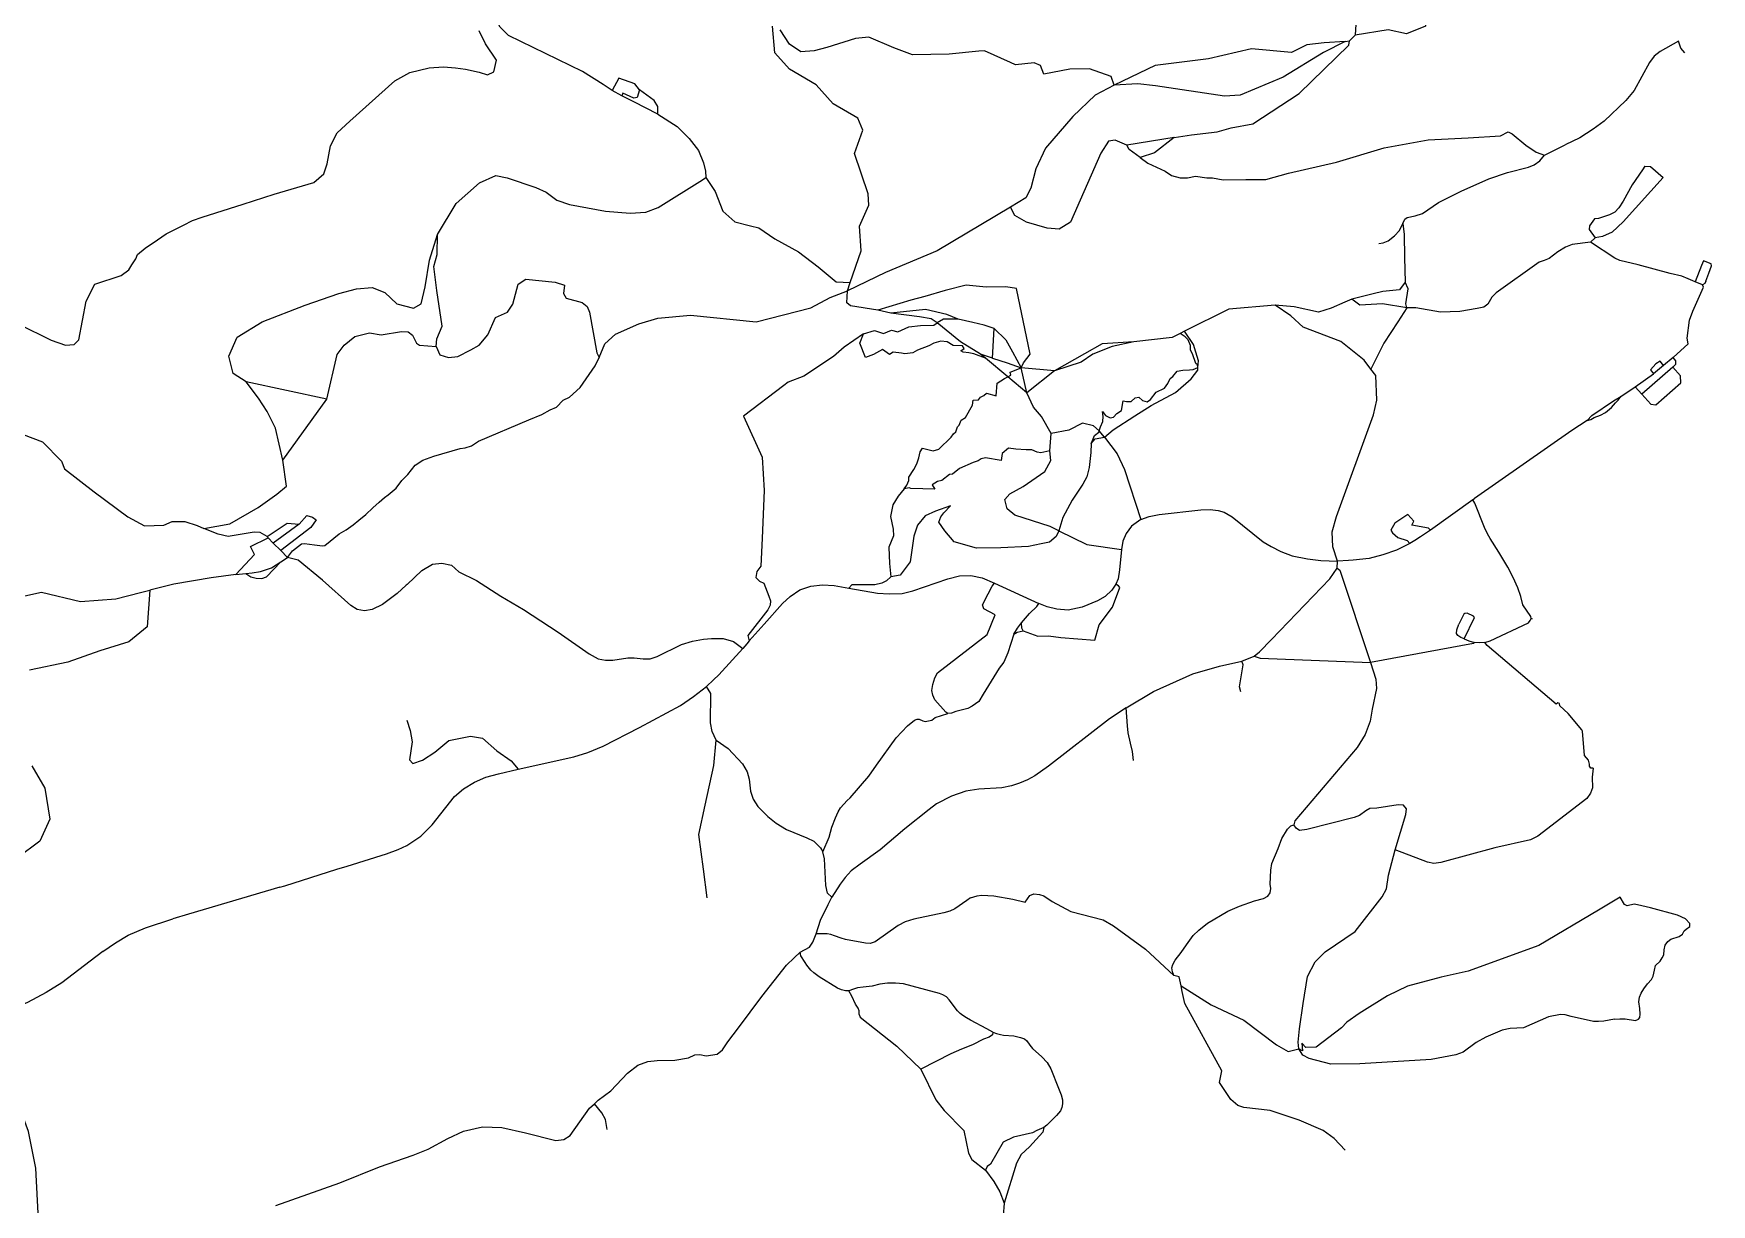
# Model space of a CAD drawing. Header units: inches. Extents: x 2740922 to 2751091, y 1249500 to 1259683.
# Drawn here: x 2748482 to 2751091, y 1251077 to 1252899 of the extents above; entities that cross this region are included whole.
import ezdxf

# ---------------------------------------------------------------- set-up
doc = ezdxf.new("R2010")
doc.units = ezdxf.units.IN
doc.header["$MEASUREMENT"] = 0

msp = doc.modelspace()

# ---------------------------------------------------------------- linework, layer by layer
for points in [[(2749382.1, 1252810.1), (2749367.9, 1252819.2), (2749335.9, 1252839.8), (2749220.9, 1252895.4), (2749207.7, 1252908.3), (2749192.1, 1252939.3), (2749181.9, 1252954), (2749144.3, 1252998.8)], [(2750492, 1253020.9), (2750504.7, 1252997.7), (2750517.6, 1252959.4), (2750536.9, 1252929.7), (2750538.6, 1252913.2), (2750537.6, 1252896)], [(2750648, 1252931.9), (2750646.7, 1252910.1), (2750617.1, 1252898.4), (2750588.6, 1252904.5), (2750537.6, 1252896)], [(2748459.4, 1252446.7), (2748510, 1252421.7), (2748532.1, 1252413.9), (2748545.3, 1252414.7), (2748552.9, 1252422.3), (2748564.2, 1252482.3), (2748577.9, 1252508.7), (2748618.5, 1252522.3), (2748630.8, 1252531), (2748635.4, 1252538.6), (2748641.5, 1252548.4), (2748644.1, 1252554.7), (2748655.8, 1252564.7), (2748675, 1252577.6), (2748688.7, 1252587.3), (2748715.5, 1252600.6), (2748729.3, 1252607.7), (2748744.6, 1252612.8), (2748808.4, 1252633.1), (2748856.7, 1252648.5), (2748918.2, 1252666.9), (2748934, 1252680.2), (2748938.9, 1252695.8), (2748944.1, 1252723.7), (2748954.7, 1252744), (2748974.2, 1252762.3), (2749044.1, 1252824.8), (2749067.3, 1252838.1), (2749097.5, 1252845.2), (2749119.9, 1252847), (2749138.5, 1252845.4), (2749154.2, 1252843), (2749175.2, 1252838.5), (2749188.4, 1252834.6), (2749198, 1252839.2), (2749202.2, 1252857.4), (2749185.3, 1252882.8), (2749175.3, 1252903)], [(2749752, 1252511.3), (2749769.3, 1252560.7), (2749766.5, 1252599.1), (2749781, 1252631.8), (2749780, 1252649.2), (2749759, 1252711.9), (2749771.6, 1252748.2), (2749764, 1252767), (2749725.9, 1252789.2), (2749699.3, 1252818.9), (2749657.8, 1252843.1), (2749635.1, 1252868.4), (2749631.5, 1252910.3)], [(2750157.8, 1252831.7), (2750124.3, 1252843.8), (2750093.9, 1252843.4), (2750053.5, 1252835.4), (2750048, 1252848.7), (2750038.2, 1252852.9), (2750009.2, 1252850.1), (2750001.3, 1252853.4), (2749961.2, 1252871.6), (2749952.3, 1252871.3), (2749905.9, 1252866.4), (2749849.1, 1252865.7), (2749819.8, 1252876.4), (2749781.4, 1252892.8), (2749760.6, 1252891.1), (2749716, 1252876.7), (2749696.4, 1252871.6), (2749675.5, 1252870), (2749657.6, 1252882.3), (2749643.1, 1252904.4)], [(2750528.8, 1252887.1), (2750537.6, 1252896)], [(2750521.6, 1252886.3), (2750488.2, 1252869.1), (2750425.6, 1252830.8), (2750358.6, 1252802.8), (2750334.2, 1252801.4), (2750227, 1252817.3), (2750199.2, 1252820.4), (2750162.9, 1252818.3)], [(2750521.6, 1252886.3), (2750489.2, 1252884.4), (2750462, 1252880.8), (2750438.6, 1252869), (2750376.2, 1252874.8), (2750309.4, 1252859.1), (2750226.3, 1252848.8), (2750162.9, 1252818.3)], [(2750256.1, 1252736.8), (2750282.7, 1252741.2), (2750323, 1252745.6), (2750344.7, 1252752), (2750378.4, 1252758.4), (2750450.1, 1252805.1), (2750527.6, 1252880.6), (2750528.8, 1252887.1)], [(2750521.6, 1252886.3), (2750528.8, 1252887.1)], [(2751040, 1252886.9), (2751011.7, 1252870.7), (2751002.5, 1252863.2), (2750995.3, 1252853.5), (2750971, 1252810), (2750958.5, 1252794.5), (2750924.4, 1252762.5), (2750907.2, 1252749.6), (2750886.9, 1252736.6), (2750864, 1252725.7)], [(2751050, 1252868.8), (2751043.6, 1252876.1), (2751040, 1252886.9)], [(2749424.8, 1252811), (2749417.1, 1252820.3), (2749392.7, 1252829.4), (2749382.1, 1252810.1)], [(2750162.9, 1252818.3), (2750132.9, 1252802.9), (2750098.3, 1252769.6), (2750055.8, 1252720.2), (2750040.7, 1252688.2), (2750032.9, 1252657.9), (2750025.1, 1252643.1), (2750001.4, 1252628.5)], [(2750162.9, 1252818.3), (2750157.8, 1252831.7)], [(2749397, 1252801.7), (2749382.1, 1252810.1)], [(2749424.8, 1252811), (2749420.8, 1252799.3), (2749415.8, 1252798.1), (2749398.7, 1252805.8), (2749397, 1252801.7)], [(2749453.3, 1252773.4), (2749415.7, 1252792.3), (2749397, 1252801.7)], [(2749453.3, 1252773.4), (2749453, 1252785.1), (2749447.3, 1252794.2), (2749424.8, 1252811)], [(2749453.3, 1252773.4), (2749483.1, 1252754), (2749501.8, 1252735.3), (2749516.2, 1252716.7), (2749524.2, 1252697.7), (2749527.3, 1252684.6), (2749527.7, 1252674.7)], [(2750203, 1252705.8), (2750214.9, 1252697.1), (2750241.7, 1252684.7), (2750252, 1252678), (2750265.5, 1252674), (2750276.8, 1252673.9), (2750289, 1252676.6), (2750306.8, 1252673.9), (2750315.8, 1252674.2), (2750332, 1252671), (2750367.5, 1252671.5), (2750398.4, 1252671.8), (2750433.7, 1252681.3), (2750508.5, 1252698.6), (2750582.5, 1252720.8), (2750650.7, 1252733.4), (2750712.9, 1252736.5), (2750763.2, 1252739.7), (2750775.5, 1252745.7)], [(2750775.5, 1252745.7), (2750781.5, 1252742.8), (2750803, 1252725.2), (2750819, 1252714.1), (2750832, 1252709.2)], [(2750182.5, 1252724.8), (2750164, 1252733), (2750153.7, 1252731.4), (2750141.9, 1252712.4), (2750094.5, 1252605.3), (2750077, 1252594.1), (2750058.4, 1252595.9), (2750026.4, 1252605.1), (2750008, 1252615.5), (2750001.4, 1252628.5)], [(2750256.1, 1252736.8), (2750182.5, 1252724.8)], [(2750203, 1252705.8), (2750186, 1252718.1), (2750182.5, 1252724.8)], [(2750256.1, 1252736.8), (2750225.2, 1252713.3), (2750203, 1252705.8)], [(2750832, 1252709.2), (2750864, 1252725.7)], [(2750611.4, 1252603.2), (2750614.6, 1252609.9), (2750618.2, 1252612.6), (2750630.8, 1252615), (2750642.1, 1252618.8), (2750666.7, 1252635.9), (2750702, 1252653.2), (2750745.2, 1252672.4), (2750774.4, 1252682.7), (2750807.1, 1252690.8), (2750815.5, 1252694.5), (2750824.6, 1252700.8), (2750832, 1252709.2)], [(2750987.8, 1252692.4), (2750984.1, 1252686.6), (2750968.1, 1252663.4), (2750954.1, 1252638), (2750947.5, 1252627.3), (2750941, 1252620.7), (2750932.8, 1252616.6), (2750915.7, 1252610.9), (2750909.4, 1252610.6)], [(2750987.8, 1252692.4), (2750996.7, 1252691.9), (2751016.1, 1252674.6)], [(2749110.7, 1252585.8), (2749139.3, 1252634.4), (2749175.8, 1252666.2), (2749201.1, 1252677.8), (2749218.9, 1252674.4), (2749263.3, 1252659.1), (2749279.6, 1252651.9), (2749296.1, 1252639.6), (2749315.9, 1252632.7), (2749371.7, 1252622.5), (2749410.3, 1252619.3), (2749434.3, 1252620.7), (2749453.4, 1252628), (2749522.5, 1252671), (2749527.7, 1252674.7)], [(2749527.7, 1252674.7), (2749542.2, 1252652.8), (2749554.4, 1252622.4), (2749572.6, 1252605.9), (2749597.1, 1252599.3), (2749610.1, 1252596.4), (2749634.8, 1252579.3), (2749671.8, 1252559.2), (2749702.4, 1252535.7), (2749730.5, 1252512.2), (2749752, 1252511.3)], [(2751016.1, 1252674.6), (2750954.1, 1252605.9), (2750936.8, 1252589.4), (2750922, 1252582.7), (2750910.4, 1252580.9)], [(2750001.4, 1252628.5), (2749887.3, 1252560.5), (2749807.2, 1252526.8), (2749747.8, 1252498.6)], [(2750909.4, 1252610.6), (2750901.6, 1252599.7), (2750901.3, 1252593.8), (2750910.4, 1252580.9)], [(2748812.9, 1252356.6), (2748792.7, 1252369.6), (2748786.1, 1252397), (2748799.2, 1252426.4), (2748837.9, 1252450), (2748904.6, 1252476.3), (2748957.3, 1252494), (2748984.7, 1252501.7), (2749009.1, 1252503.6), (2749028.7, 1252495.6), (2749047.4, 1252478.4), (2749073.1, 1252471.6), (2749084.9, 1252478), (2749091.5, 1252504.6), (2749098, 1252546.3), (2749110.7, 1252585.8)], [(2749108.2, 1252411.8), (2749109.5, 1252423.8), (2749117.8, 1252443.5), (2749109.3, 1252498.9), (2749104.6, 1252536.1), (2749110, 1252554.9), (2749110.7, 1252585.8)], [(2750574.3, 1252572.2), (2750581.1, 1252572.9), (2750588.7, 1252576.4), (2750598.3, 1252583.7), (2750606.3, 1252592.4), (2750611.4, 1252603.2)], [(2750611.4, 1252603.2), (2750613.4, 1252585.9), (2750614.3, 1252550.4), (2750615.3, 1252512.1)], [(2750903.3, 1252574.3), (2750910.4, 1252580.9)], [(2750903.3, 1252574.3), (2750874.8, 1252570.5), (2750864.4, 1252566.2), (2750852.7, 1252558.9), (2750838.8, 1252548.8), (2750831.3, 1252545.4)], [(2751066.1, 1252512.6), (2751055.4, 1252517.2), (2751045.4, 1252521.4), (2751027.1, 1252525.4), (2750977.3, 1252538.6), (2750948.8, 1252545.8), (2750941.2, 1252549.2), (2750903.3, 1252574.3)], [(2750831.3, 1252545.4), (2750823.7, 1252542.8), (2750756.5, 1252495.1), (2750750.1, 1252488.6), (2750743.7, 1252477.6), (2750737.4, 1252472.8), (2750727.1, 1252470.7), (2750699.9, 1252466.3), (2750670.3, 1252465.2), (2750631.9, 1252472.1), (2750617.9, 1252471.8)], [(2751075.8, 1252537.6), (2751066.1, 1252512.6)], [(2751078.8, 1252544.8), (2751075.8, 1252537.6)], [(2751082.6, 1252513.3), (2751087.4, 1252525.7), (2751091.4, 1252537.3), (2751091, 1252540.6), (2751078.8, 1252544.8)], [(2749108.2, 1252411.8), (2749114.3, 1252398.6), (2749127.7, 1252394.8), (2749142.2, 1252396.4), (2749162.4, 1252406.5), (2749175.1, 1252413.9), (2749188.8, 1252430), (2749200.6, 1252456.8), (2749219.1, 1252465.1), (2749227.6, 1252477.4), (2749235.9, 1252508.7), (2749247.7, 1252516.4), (2749293.5, 1252511.7), (2749308.2, 1252507.1)], [(2749308.2, 1252507.1), (2749306.4, 1252494.2), (2749310.4, 1252486.8), (2749335.5, 1252480.4), (2749343.1, 1252474), (2749347.1, 1252465), (2749358.3, 1252401.8), (2749361.7, 1252394.7)], [(2749747.8, 1252498.6), (2749752, 1252511.3)], [(2750017.8, 1252378.5), (2750021.7, 1252386.6), (2750031.9, 1252399.8), (2750010.6, 1252501.8), (2749994.4, 1252504.7), (2749963.6, 1252503.9), (2749932.7, 1252507.1), (2749899.7, 1252499), (2749868.4, 1252489.4), (2749846.6, 1252484), (2749795.4, 1252468.4)], [(2750615.3, 1252512.1), (2750606.5, 1252499.7), (2750580.6, 1252497.5), (2750565.3, 1252493.8), (2750532.3, 1252485.2)], [(2750617.9, 1252471.8), (2750616, 1252478.4), (2750619.7, 1252501.6), (2750615.3, 1252512.1)], [(2751055, 1252415.8), (2751053.5, 1252424.7), (2751057.3, 1252452.8), (2751062.2, 1252466.9), (2751078.9, 1252504), (2751077.6, 1252507.9)], [(2751077.6, 1252507.9), (2751066.1, 1252512.6)], [(2751082.6, 1252513.3), (2751081.1, 1252509.6), (2751077.6, 1252507.9)], [(2749361.7, 1252394.7), (2749370.9, 1252415.7), (2749387.3, 1252430.8), (2749423.4, 1252447), (2749453, 1252456.1), (2749504, 1252460.4), (2749606.1, 1252450.4), (2749691.2, 1252472.1), (2749720.9, 1252487.9), (2749747.8, 1252498.6)], [(2749795.4, 1252468.4), (2749752.5, 1252474.9), (2749747, 1252479.7), (2749747.8, 1252498.6)], [(2750412.8, 1252476.3), (2750341, 1252470), (2750272.2, 1252435.5)], [(2750532.3, 1252485.2), (2750521.1, 1252480.6), (2750500.3, 1252471.2), (2750480.2, 1252465), (2750442.7, 1252473.7), (2750412.8, 1252476.3)], [(2750561.7, 1252376.5), (2750551.3, 1252390.3), (2750514.9, 1252419.7), (2750456.6, 1252442.1), (2750437.2, 1252459.5), (2750412.8, 1252476.3)], [(2750617.9, 1252471.8), (2750580.1, 1252478.2), (2750544.6, 1252476.3), (2750532.3, 1252485.2)], [(2749815.6, 1252463.8), (2749795.4, 1252468.4)], [(2749920, 1252454.4), (2749902.4, 1252461.7), (2749869.2, 1252469.3), (2749815.6, 1252463.8)], [(2749887.4, 1252448.4), (2749878, 1252455), (2749860, 1252458.1), (2749815.6, 1252463.8)], [(2749920, 1252454.4), (2749897.5, 1252454.3), (2749887.4, 1252448.4)], [(2749976.1, 1252439.9), (2749960.6, 1252445.1), (2749942.9, 1252449.1), (2749920, 1252454.4)], [(2750617.9, 1252471.8), (2750603.9, 1252450), (2750582, 1252417.1), (2750561.7, 1252376.5)], [(2748938.4, 1252329.9), (2748954.5, 1252399.6), (2748965.4, 1252414), (2748982.1, 1252427.2), (2749004.9, 1252432.8), (2749022.8, 1252429.9), (2749054.3, 1252434.9), (2749064.7, 1252434.7), (2749071.5, 1252429.5), (2749078.1, 1252417.2), (2749082.7, 1252414), (2749108.2, 1252411.8)], [(2749773, 1252431.7), (2749742.6, 1252410.9), (2749726.3, 1252396.4), (2749680.3, 1252365.7), (2749656, 1252356.3), (2749649.1, 1252351), (2749586.3, 1252303.5), (2749615.5, 1252239.7), (2749618.4, 1252188), (2749615.4, 1252113.7), (2749613.2, 1252070.2), (2749606.8, 1252061.7), (2749605.4, 1252052.4), (2749611.3, 1252046.7), (2749617.9, 1252043.4), (2749625.7, 1252023.5), (2749628.1, 1252016.4), (2749627.8, 1252009.5), (2749624.3, 1252002.4), (2749593, 1251962.1), (2749595.3, 1251953.8)], [(2749962.8, 1252393.6), (2749944.7, 1252400.2), (2749936.5, 1252402.2), (2749927.9, 1252403.2), (2749924.2, 1252405.3), (2749929.2, 1252408.6), (2749926.6, 1252413), (2749912.3, 1252413.4), (2749902.9, 1252419.3), (2749893, 1252419.9), (2749882.5, 1252417), (2749874.7, 1252412.6), (2749857.1, 1252406.1), (2749849.8, 1252402), (2749837.1, 1252400.5), (2749832.2, 1252401.3), (2749819, 1252402.8), (2749813.4, 1252399.1), (2749802.5, 1252407), (2749788.6, 1252399.6), (2749775.9, 1252394.5), (2749767, 1252417.1), (2749773, 1252431.7)], [(2749773, 1252431.7), (2749789.8, 1252436.6), (2749804, 1252432.2), (2749816.5, 1252437), (2749826.5, 1252434.4), (2749843.3, 1252442.4), (2749861.5, 1252444.7), (2749882.5, 1252445.2), (2749887.4, 1252448.4)], [(2749954.6, 1252400.1), (2749923.7, 1252419.3), (2749887.4, 1252448.4)], [(2749973.7, 1252393.8), (2749976.1, 1252439.9)], [(2749976.1, 1252439.9), (2749994, 1252422.1), (2750004.4, 1252403.6), (2750017.8, 1252378.5)], [(2750265.3, 1252432.1), (2750252.7, 1252425.7), (2750193.3, 1252419.1)], [(2750272.2, 1252435.5), (2750265.3, 1252432.1)], [(2750292.9, 1252378.9), (2750292, 1252383.1), (2750289.6, 1252385.1), (2750284.2, 1252400.3), (2750281.1, 1252406.2), (2750281.2, 1252413.2), (2750277.6, 1252422), (2750273, 1252426.9), (2750265.3, 1252432.1)], [(2750292.9, 1252378.9), (2750293.8, 1252389.5), (2750289.4, 1252403.1), (2750285.8, 1252415.1), (2750272.2, 1252435.5)], [(2749973.7, 1252393.8), (2749954.6, 1252400.1)], [(2749962.8, 1252393.6), (2749954.6, 1252400.1)], [(2750193.3, 1252419.1), (2750159.3, 1252411.6), (2750129.6, 1252400.1), (2750111.1, 1252387.3), (2750069.8, 1252373.8)], [(2750193.3, 1252419.1), (2750144.1, 1252415.9), (2750116.6, 1252400.3), (2750069.8, 1252373.8)], [(2751055, 1252415.8), (2751032, 1252394.5)], [(2748877.4, 1252083.5), (2748884.9, 1252093.7), (2748898.8, 1252104.7), (2748903.5, 1252105.6), (2748919.3, 1252103.1), (2748931.5, 1252101.7), (2748935.3, 1252102.1), (2748957.6, 1252120.4), (2748968.3, 1252126.8), (2748979.2, 1252134.2), (2748988.2, 1252141.9), (2748999.2, 1252150.3), (2749009.9, 1252160.8), (2749020, 1252169.8), (2749027.9, 1252176.8), (2749033.8, 1252181), (2749046, 1252191.6), (2749055.3, 1252203.6), (2749064.3, 1252212.7), (2749075.6, 1252227.1), (2749087.7, 1252234.8), (2749104.6, 1252241.2), (2749145.7, 1252252.9), (2749153.4, 1252254.3), (2749163.4, 1252257.4), (2749174.3, 1252264.4), (2749252.4, 1252297.7), (2749272.8, 1252305.9), (2749285.9, 1252313.3), (2749295.7, 1252317.6), (2749306.1, 1252328.4), (2749316, 1252332.9), (2749332.1, 1252348.1), (2749355.9, 1252381.7), (2749361.7, 1252394.7)], [(2749997.1, 1252364.5), (2749962.8, 1252393.6)], [(2749973.7, 1252393.8), (2749996.2, 1252386.4), (2750017.8, 1252378.5)], [(2749997.1, 1252364.5), (2750002.2, 1252367), (2750001.2, 1252371.8), (2750017.8, 1252378.5)], [(2750026.7, 1252339.9), (2750017.8, 1252378.5)], [(2750069.8, 1252373.8), (2750017.8, 1252378.5)], [(2750069.8, 1252373.8), (2750026.7, 1252339.9)], [(2750139.1, 1252280.4), (2750141.5, 1252286.8), (2750144.8, 1252295.3), (2750145.5, 1252303), (2750144.6, 1252310.6), (2750149.3, 1252304.3), (2750156.5, 1252301), (2750161.6, 1252301.7), (2750166.6, 1252307.8), (2750173.9, 1252312.4), (2750176.9, 1252327.1), (2750181.6, 1252326.5), (2750189.1, 1252326.5), (2750195.2, 1252331.7), (2750200.8, 1252332.8), (2750206.6, 1252327.7), (2750213.8, 1252325.8), (2750219.4, 1252329.1), (2750227.8, 1252341), (2750241, 1252347.1), (2750246.1, 1252354.2), (2750249.5, 1252361.9), (2750254, 1252365.3), (2750260.8, 1252373.3), (2750269.2, 1252375.2), (2750280, 1252375.7), (2750285.5, 1252376), (2750292.9, 1252378.9)], [(2750147.5, 1252270.7), (2750161.2, 1252282), (2750194.7, 1252303.8), (2750220.2, 1252319.8), (2750257.8, 1252340.1), (2750282.3, 1252361.7), (2750292.5, 1252374.9), (2750292.9, 1252378.9)], [(2750509.9, 1252078.1), (2750502.9, 1252100.2), (2750501.7, 1252123.5), (2750508.2, 1252147.5), (2750565.7, 1252305.4), (2750571, 1252328.1), (2750569.4, 1252366.8), (2750561.7, 1252376.5)], [(2751031.1, 1252379.9), (2750983.1, 1252337.5)], [(2751017, 1252382.2), (2751011.5, 1252388.9), (2751004.9, 1252384.9), (2750996.6, 1252375.6)], [(2750996.6, 1252375.6), (2751001.2, 1252369.4)], [(2750997, 1252322.2), (2751005, 1252321.3), (2751043.7, 1252355.4), (2751043.3, 1252366.1), (2751031.1, 1252379.9)], [(2751017, 1252382.2), (2751001.2, 1252369.4)], [(2751032, 1252394.5), (2751017, 1252382.2)], [(2751031.1, 1252379.9), (2751035.9, 1252384.3), (2751036, 1252389.5), (2751032, 1252394.5)], [(2748938.4, 1252329.9), (2748812.9, 1252356.6)], [(2748870.1, 1252234.9), (2748858.4, 1252284.9), (2748845.5, 1252310.5), (2748832, 1252331.5), (2748812.9, 1252356.6)], [(2749835.9, 1252190.2), (2749840.5, 1252195.9), (2749843.2, 1252203.2), (2749843.5, 1252208.6), (2749851.3, 1252220.5), (2749855.7, 1252229.5), (2749859.1, 1252238.6), (2749860.8, 1252247.9), (2749864.7, 1252253.4), (2749881.3, 1252249.6), (2749890.1, 1252252.1), (2749909.2, 1252270.6), (2749912.8, 1252276.1), (2749916.2, 1252279.2), (2749919, 1252286.6), (2749921.4, 1252289.4), (2749924.8, 1252297.4), (2749931.4, 1252301.1), (2749942.3, 1252320.7), (2749943.2, 1252328.1), (2749951.5, 1252328.8), (2749955, 1252332.9), (2749960, 1252335.7), (2749963.9, 1252339.4), (2749979, 1252335.1), (2749980.7, 1252355), (2749992.2, 1252362), (2749997.1, 1252364.5)], [(2750026.7, 1252339.9), (2749997.1, 1252364.5)], [(2750950.7, 1252333.8), (2750972.7, 1252348.9)], [(2750972.7, 1252348.9), (2751001.2, 1252369.4)], [(2750983.1, 1252337.5), (2750972.7, 1252348.9)], [(2748870.1, 1252234.9), (2748938.4, 1252329.9)], [(2750064.8, 1252276.5), (2750049.7, 1252302.7), (2750037, 1252317.2), (2750026.7, 1252339.9)], [(2750897.9, 1252296.7), (2750905.3, 1252304.4), (2750938.9, 1252327.5), (2750950.7, 1252333.8)], [(2750897.9, 1252296.7), (2750903.6, 1252298.5), (2750909.2, 1252301.3), (2750918.8, 1252304.8), (2750926.5, 1252309.1), (2750936, 1252316.9), (2750942, 1252324.3), (2750946.3, 1252328.5), (2750950.7, 1252333.8)], [(2750997, 1252322.2), (2750983.1, 1252337.5)], [(2748396.1, 1252299.8), (2748401.7, 1252299.5), (2748496.5, 1252263.7), (2748525.8, 1252233.5), (2748530.7, 1252221.3), (2748576.9, 1252185.6), (2748629.1, 1252146.9), (2748654.7, 1252132.7), (2748685.1, 1252134.1), (2748698, 1252139.6), (2748717.4, 1252139.4), (2748737, 1252133.5), (2748747.2, 1252128.7)], [(2750897.9, 1252296.7), (2750874.2, 1252281.2), (2750722.9, 1252175.2), (2750721.7, 1252174.3)], [(2750062.5, 1252249.6), (2750064.8, 1252276.5)], [(2750139.1, 1252280.4), (2750130.4, 1252288.6), (2750113.5, 1252292.7), (2750092.3, 1252281.8), (2750064.8, 1252276.5)], [(2750126.9, 1252260.9), (2750129.1, 1252265.8), (2750132, 1252273.1), (2750138.6, 1252278.5), (2750139.1, 1252280.4)], [(2750126.9, 1252260.9), (2750133.2, 1252268.3), (2750147.5, 1252270.7)], [(2750147.5, 1252270.7), (2750139.1, 1252280.4)], [(2750147.5, 1252270.7), (2750167.2, 1252244.9), (2750178.8, 1252220.7), (2750204.2, 1252142.8)], [(2750062.5, 1252249.6), (2750048.8, 1252246.3), (2750042.8, 1252247.5), (2750034.7, 1252251.2), (2750025.6, 1252251.2), (2750009.9, 1252251.9), (2749998.6, 1252253.8), (2749988.6, 1252245.5), (2749986.9, 1252234.3), (2749962.7, 1252238.4), (2749956.1, 1252237.1), (2749951.4, 1252233.9), (2749943.4, 1252231.3), (2749922.1, 1252221.8), (2749911.1, 1252213.4), (2749906.6, 1252212.5), (2749894.7, 1252203.5), (2749888.2, 1252202), (2749879.9, 1252196.5), (2749884, 1252190), (2749846.5, 1252191.1), (2749843.8, 1252192), (2749835.9, 1252190.2)], [(2750076.7, 1252125.1), (2750063, 1252131.9), (2750008, 1252149.6), (2749996.1, 1252159.2), (2749992.6, 1252173.6), (2750000.5, 1252182.5), (2750020.9, 1252194.2), (2750055.1, 1252217.6), (2750064.1, 1252234.6), (2750062.5, 1252249.6)], [(2750126.9, 1252260.9), (2750126.5, 1252247.1), (2750123.8, 1252223.7), (2750120.1, 1252209), (2750113.9, 1252197.6), (2750097.6, 1252172.9), (2750082.8, 1252145.9), (2750076.7, 1252125.1)], [(2748747.2, 1252128.7), (2748787.6, 1252135.8), (2748831.8, 1252161.5), (2748860.8, 1252182.1), (2748875.7, 1252194.3), (2748870.1, 1252234.9)], [(2749835.9, 1252190.2), (2749826.8, 1252178.8), (2749818.6, 1252165.3), (2749814.9, 1252147.5), (2749818.8, 1252127.7), (2749819.7, 1252117.5), (2749812.3, 1252099.8), (2749813.4, 1252074.5), (2749815.4, 1252053.5)], [(2750076.7, 1252125.1), (2750072.3, 1252116.5), (2750061.9, 1252107.4), (2750049.1, 1252104.7), (2750029.7, 1252100.9), (2749986.5, 1252098.8), (2749948.8, 1252098.1), (2749913.7, 1252107.7), (2749899.5, 1252125.1), (2749890.2, 1252138.6), (2749893.3, 1252146.7), (2749897.9, 1252153.3), (2749908.2, 1252164.1), (2749884.9, 1252155.4), (2749868.9, 1252148.6), (2749857.1, 1252133.7), (2749851.1, 1252116.6), (2749845.6, 1252076.9), (2749836.2, 1252064.5), (2749829.9, 1252056.3), (2749815.4, 1252053.5)], [(2750721.7, 1252174.3), (2750720.6, 1252173.4), (2750654.7, 1252125.9)], [(2750812.6, 1251988.4), (2750811.2, 1251988.5), (2750810.7, 1251992), (2750798.2, 1252009.9), (2750795.1, 1252022.7), (2750790.1, 1252036.4), (2750783.1, 1252052.4), (2750774.6, 1252068.6), (2750760.6, 1252091.9), (2750747.4, 1252113.2), (2750743.4, 1252120.3), (2750738.3, 1252130.2), (2750723.4, 1252168.1), (2750720.6, 1252173.4), (2750721.7, 1252174.3)], [(2748846.4, 1252115.1), (2748845.6, 1252116.1), (2748876.5, 1252137.1), (2748895.3, 1252135.5)], [(2748895.3, 1252135.5), (2748907.4, 1252149), (2748916.1, 1252146.5), (2748922, 1252142.2), (2748913.8, 1252130.5), (2748866.7, 1252094.6)], [(2750204.2, 1252142.8), (2750189.7, 1252132.1), (2750181.3, 1252121.1), (2750176.2, 1252109), (2750174.1, 1252095.8)], [(2750204.2, 1252142.8), (2750216.9, 1252147.2), (2750232.5, 1252150.5), (2750297.6, 1252157.8), (2750311.9, 1252158.5), (2750324.6, 1252156.9), (2750333.9, 1252154), (2750346.1, 1252146.6), (2750394.2, 1252108.1), (2750406.9, 1252100.5), (2750421.7, 1252093.1), (2750439.6, 1252086.4), (2750463.5, 1252081.6), (2750483.9, 1252079), (2750509.9, 1252078.1)], [(2750654.7, 1252125.9), (2750651.6, 1252129.4), (2750625.3, 1252134.1), (2750628.5, 1252139.9), (2750619.5, 1252150.6), (2750598.9, 1252137), (2750592.6, 1252126.1), (2750595.2, 1252121.7), (2750603.7, 1252114.7), (2750618.3, 1252110.2), (2750622.5, 1252105.4)], [(2748846.4, 1252115.1), (2748845.6, 1252116.1), (2748834.7, 1252122.7), (2748825.3, 1252123.1), (2748784.9, 1252116.3), (2748769.4, 1252119.9), (2748747.2, 1252128.7)], [(2748797, 1252057.3), (2748825.8, 1252088.2), (2748819.9, 1252100.9), (2748847.3, 1252114.2), (2748846.4, 1252115.1)], [(2748846.4, 1252115.1), (2748847.3, 1252114.2), (2748855, 1252106)], [(2748895.3, 1252135.5), (2748855, 1252106)], [(2750076.7, 1252125.1), (2750120.2, 1252103.6), (2750174.1, 1252095.8)], [(2750654.7, 1252125.9), (2750639.1, 1252115.6), (2750630, 1252109.9), (2750622.5, 1252105.4)], [(2748855, 1252106), (2748866.7, 1252094.6)], [(2748866.7, 1252094.6), (2748877.4, 1252083.5)], [(2750174.1, 1252095.8), (2750171.2, 1252064.2), (2750168.8, 1252050.2), (2750165.2, 1252041.9)], [(2750622.5, 1252105.4), (2750601.4, 1252094.9), (2750580.3, 1252087.7), (2750559, 1252082.2), (2750534.5, 1252079.4), (2750526.8, 1252079), (2750509.9, 1252078.1)], [(2748797, 1252057.3), (2748812.4, 1252058.7)], [(2748812.4, 1252058.7), (2748822.4, 1252059.6), (2748835.1, 1252061.8), (2748852.3, 1252067.5), (2748867.1, 1252076.9)], [(2748812.4, 1252058.7), (2748820, 1252053.4), (2748828.7, 1252051.4), (2748837.2, 1252050.9), (2748844.5, 1252053.5), (2748867.1, 1252076.9)], [(2748867.1, 1252076.9), (2748877.4, 1252083.5)], [(2749063.2, 1252041.6), (2749061.9, 1252040.4), (2749048, 1252027.6), (2749024.8, 1252010.4), (2749009.1, 1252002.7), (2748996.9, 1252000.7), (2748985.7, 1252002.5), (2748975.9, 1252008.9), (2748931.5, 1252048.3), (2748894, 1252079.4), (2748877.4, 1252083.5)], [(2749063.2, 1252041.6), (2749086.3, 1252063.3), (2749102.5, 1252073.4), (2749117, 1252074.7), (2749132.3, 1252071.6)], [(2749132.3, 1252071.6), (2749143.6, 1252061.2), (2749171.1, 1252047.6), (2749209, 1252023.3), (2749244.2, 1252002.9), (2749298.2, 1251967.3), (2749346.5, 1251933.5), (2749360.1, 1251925.8), (2749371.5, 1251924), (2749383, 1251923.8), (2749406.7, 1251927.4), (2749416.5, 1251927.5), (2749430.1, 1251925.8), (2749441.4, 1251926.1), (2749452.3, 1251929.7), (2749489.8, 1251948.4), (2749506.9, 1251953.5), (2749523.9, 1251956.3), (2749536.4, 1251957.6), (2749554.9, 1251957.5), (2749570.5, 1251953.1), (2749585.3, 1251942)], [(2750380.2, 1251930.1), (2750388.7, 1251936.9), (2750407.2, 1251956.2), (2750498.2, 1252050.3), (2750509.3, 1252066.9)], [(2750509.3, 1252066.9), (2750509.9, 1252078.1)], [(2750509.3, 1252066.9), (2750513.3, 1252063.9), (2750561.3, 1251920.4)], [(2748344.1, 1251911.2), (2748371, 1251932.9), (2748403.2, 1251989.7), (2748440.7, 1252017.9), (2748494.8, 1252029.7), (2748555.3, 1252015.2), (2748610.3, 1252019.1), (2748648.9, 1252029.2), (2748663.3, 1252032.9)], [(2748663.3, 1252032.9), (2748659, 1251975.8), (2748630.4, 1251952.4), (2748585.4, 1251938.4), (2748535.6, 1251921), (2748476, 1251908.2)], [(2748797, 1252057.3), (2748758.6, 1252051.7), (2748700.6, 1252041.9), (2748663.3, 1252032.9)], [(2749618.3, 1251979.8), (2749646.8, 1252012), (2749658.7, 1252023), (2749674.1, 1252033.1), (2749690.8, 1252039.2), (2749709.1, 1252041), (2749727.5, 1252039.9), (2749750, 1252035.7)], [(2749750, 1252035.7), (2749794.9, 1252028.2), (2749813, 1252027.2), (2749832.8, 1252027.8), (2749849.5, 1252031.9), (2749903.9, 1252050.3), (2749922, 1252055.1), (2749939.9, 1252055.6), (2749957.5, 1252051.9), (2749976.7, 1252043.5)], [(2749815.4, 1252053.5), (2749808.7, 1252047.4), (2749801.2, 1252043.7), (2749790.7, 1252041), (2749755, 1252041.2), (2749750, 1252035.7)], [(2749904, 1251841), (2749900.9, 1251843.2), (2749883.7, 1251862.2), (2749880.7, 1251869.4), (2749879.4, 1251876.9), (2749880.9, 1251886.1), (2749883.8, 1251896.2), (2749887.7, 1251904.4), (2749965, 1251963.6), (2749977.5, 1251994.6), (2749959.9, 1252003.8), (2749957.8, 1252009.8), (2749966.8, 1252027.2), (2749973, 1252039.1), (2749976.7, 1252043.5)], [(2749976.7, 1252043.5), (2750045.4, 1252011.9)], [(2750165.2, 1252041.9), (2750159, 1252032.8), (2750148.7, 1252022.9), (2750136.6, 1252016.2), (2750112.9, 1252006.5), (2750091, 1252001.9), (2750073.4, 1252003.1), (2750058.6, 1252006.7), (2750045.4, 1252011.9)], [(2750132.6, 1251955.2), (2750139.2, 1251979.1), (2750160.2, 1252006.1), (2750171.7, 1252036.8), (2750169.5, 1252039.4), (2750165.2, 1252041.9)], [(2750018.4, 1251982.1), (2750030.8, 1251996.3), (2750042.3, 1252007.6), (2750045.4, 1252011.9)], [(2750006.4, 1251964.2), (2750012.4, 1251973.9), (2750018.4, 1251982.1)], [(2750021.4, 1251969.3), (2750018.9, 1251973.7), (2750018.4, 1251982.1)], [(2750706.9, 1251956.9), (2750722.7, 1251990), (2750721.2, 1251992.2), (2750711.4, 1251997), (2750708.1, 1251996.5), (2750706.5, 1251995.2), (2750698.4, 1251980.1)], [(2750738.8, 1251951.2), (2750747.5, 1251954.2), (2750806.8, 1251981.9), (2750809.6, 1251985.4), (2750811.2, 1251988.5), (2750812.6, 1251988.4)], [(2749595.3, 1251953.8), (2749618.3, 1251979.8)], [(2750006.4, 1251964.2), (2749997.4, 1251935.2), (2749991, 1251920.7), (2749983.6, 1251911.5), (2749959.1, 1251871.2), (2749952.3, 1251859.8), (2749942.1, 1251852.1), (2749935.1, 1251848.6), (2749916.6, 1251843.8), (2749909.8, 1251841.5), (2749904, 1251841)], [(2750006.4, 1251964.2), (2750011.9, 1251967.5), (2750021.4, 1251969.3)], [(2750021.4, 1251969.3), (2750044.1, 1251961.4), (2750060.6, 1251961.8), (2750079.7, 1251959.4), (2750132.6, 1251955.2)], [(2750706.9, 1251956.9), (2750701.5, 1251959), (2750696.9, 1251962.2), (2750694.9, 1251965.5), (2750695.3, 1251971), (2750698.4, 1251980.1)], [(2750706.9, 1251956.9), (2750713.9, 1251954), (2750722.8, 1251951.2)], [(2749585.3, 1251942), (2749547.8, 1251901.3), (2749539.4, 1251893.3), (2749528.6, 1251883)], [(2749595.3, 1251953.8), (2749591.6, 1251949.4), (2749585.3, 1251942)], [(2750361.3, 1251922.2), (2750380.2, 1251930.1)], [(2750380.2, 1251930.1), (2750389.9, 1251926.9), (2750561.3, 1251920.4)], [(2750722.8, 1251951.2), (2750721.4, 1251950), (2750561.3, 1251920.4)], [(2750738.8, 1251951.2), (2750730.7, 1251950.9), (2750722.8, 1251951.2)], [(2750902, 1251762.3), (2750900, 1251768.5), (2750894, 1251775.8), (2750890.9, 1251813.7), (2750889.9, 1251815.5), (2750868.6, 1251841.1), (2750855.8, 1251853), (2750855, 1251856.4), (2750852.5, 1251857.6), (2750849.8, 1251855.4), (2750742.4, 1251946.5), (2750738.8, 1251951.2)], [(2750181.1, 1251849.7), (2750223.9, 1251875.3), (2750285, 1251902.5), (2750326.5, 1251914.4), (2750361.3, 1251922.2)], [(2750359.6, 1251874.7), (2750357.4, 1251882.5), (2750363.2, 1251916.5), (2750361.3, 1251922.2)], [(2750561.3, 1251920.4), (2750569.4, 1251894.4), (2750570.3, 1251880), (2750563.9, 1251847.5)], [(2749322.7, 1251773.7), (2749344.2, 1251780.3), (2749367.9, 1251790.3), (2749424.6, 1251819.4), (2749488.3, 1251853.5), (2749508.5, 1251867.5), (2749528.6, 1251883)], [(2749543.8, 1251799.2), (2749537.7, 1251813), (2749534.8, 1251826.3), (2749535.3, 1251872.2), (2749528.6, 1251883)], [(2749062.8, 1251830.4), (2749068, 1251814.4), (2749070.9, 1251796.6), (2749066.8, 1251768.6), (2749072.3, 1251763.3), (2749087.1, 1251768.5), (2749106.5, 1251780.9), (2749128.1, 1251798.7), (2749162, 1251805.5), (2749180.6, 1251802.4), (2749202.6, 1251782.7), (2749225.1, 1251767.2), (2749236, 1251754.5)], [(2749709.9, 1251625.5), (2749719.3, 1251648.6), (2749723.6, 1251664.2), (2749729.4, 1251678.8), (2749733.3, 1251688.2), (2749736.9, 1251694.1), (2749747.5, 1251705.6), (2749752.1, 1251709.6), (2749781.4, 1251743.5), (2749793, 1251760.8), (2749823.8, 1251803.1), (2749841.5, 1251821.7), (2749852.4, 1251830.4), (2749856.3, 1251832.3), (2749859.6, 1251832.2), (2749865, 1251829.6), (2749868.7, 1251828.7), (2749879, 1251830.3), (2749884.5, 1251834.7), (2749904, 1251841)], [(2750181.1, 1251849.7), (2750155.3, 1251832.7), (2750060.6, 1251759), (2750039.3, 1251744.1), (2750027.8, 1251737.7), (2750015.5, 1251732.6), (2750003.2, 1251728.4), (2749988, 1251725.3), (2749952.1, 1251723.1)], [(2750183.5, 1251821.5), (2750181.1, 1251849.7)], [(2750563.9, 1251847.5), (2750560.6, 1251828.8), (2750553.1, 1251808.4), (2750540.4, 1251788), (2750443.7, 1251673.8), (2750442.2, 1251667.8)], [(2749517.1, 1251652.7), (2749526.7, 1251698.2), (2749540.1, 1251759.9), (2749543.8, 1251799.2)], [(2749543.8, 1251799.2), (2749562.6, 1251786.7), (2749584.6, 1251762.8), (2749592.2, 1251750.2), (2749595.1, 1251739), (2749597.2, 1251719.9), (2749601.2, 1251707.6), (2749608.7, 1251696.3), (2749624.1, 1251680.8), (2749637, 1251670.1), (2749653.2, 1251660.4), (2749685, 1251647.4), (2749695.5, 1251642.1), (2749706.2, 1251632.2), (2749709.9, 1251625.5)], [(2750188.2, 1251794.8), (2750184.4, 1251810.7), (2750183.5, 1251821.5)], [(2749236, 1251754.5), (2749322.7, 1251773.7)], [(2750192.6, 1251767.6), (2750191.3, 1251782), (2750188.2, 1251794.8)], [(2748479.7, 1251759.7), (2748500, 1251724.6), (2748507.7, 1251676.4), (2748492.4, 1251642.1), (2748457.6, 1251616.4)], [(2749084.4, 1251650.1), (2749093.3, 1251659), (2749098.7, 1251664), (2749102.2, 1251667.5), (2749136.8, 1251711.7), (2749150.7, 1251723.6), (2749168, 1251734.3), (2749185.8, 1251741.8), (2749205.1, 1251747.2), (2749236, 1251754.5)], [(2750907.3, 1251755.9), (2750905.8, 1251741.8), (2750906.6, 1251725.4), (2750903.2, 1251716.8), (2750897.8, 1251708.5), (2750821.4, 1251649.9), (2750810, 1251644.3), (2750754.5, 1251632.1)], [(2750907.3, 1251755.9), (2750903.6, 1251756.1), (2750901.5, 1251759.1), (2750902, 1251762.3)], [(2749952.1, 1251723.1), (2749931.9, 1251719.9), (2749909.6, 1251712.5), (2749886.5, 1251700.5)], [(2749886.5, 1251700.5), (2749874.9, 1251691.8), (2749836.9, 1251661.4), (2749799, 1251628.6), (2749767.5, 1251606.4), (2749753.8, 1251596.1), (2749744.6, 1251586), (2749736.8, 1251575.5), (2749723.6, 1251555.2)], [(2750599.8, 1251628.7), (2750616.1, 1251683.6), (2750617.1, 1251692.7), (2750612.7, 1251698.1), (2750604.2, 1251698.7), (2750571.3, 1251693.9), (2750560.1, 1251693), (2750553.9, 1251689.4), (2750544, 1251682.3), (2750535.7, 1251678.9), (2750462.2, 1251660.4), (2750450.9, 1251658.8), (2750445.5, 1251662.7), (2750442.2, 1251667.8)], [(2750255.6, 1251433.2), (2750253.1, 1251438.9), (2750252.5, 1251445.2), (2750254, 1251450.5), (2750257.7, 1251457.4), (2750266.7, 1251469.4), (2750274.9, 1251481.3), (2750285.5, 1251495.4), (2750294.2, 1251504.1), (2750307.9, 1251514.7), (2750339.5, 1251533.3), (2750357.5, 1251541.4), (2750380.6, 1251549.7), (2750394.9, 1251553.3), (2750401.6, 1251556.9), (2750405.2, 1251562), (2750406, 1251568.7), (2750405.2, 1251575.3), (2750406.1, 1251597.4), (2750407.7, 1251607.5), (2750417.8, 1251631), (2750423.5, 1251646.6), (2750432.2, 1251661), (2750437.6, 1251666.4), (2750442.2, 1251667.8)], [(2748969.9, 1251603.6), (2749031, 1251622.5), (2749049.5, 1251629.2), (2749062.7, 1251635.6), (2749084.4, 1251650.1)], [(2749530, 1251554.2), (2749523.9, 1251598.7), (2749517.1, 1251652.7)], [(2749723.6, 1251555.2), (2749716.7, 1251561.4), (2749714.2, 1251573.6), (2749712.3, 1251614.7), (2749709.9, 1251625.5)], [(2750449.9, 1251319.5), (2750448.9, 1251329.5), (2750451, 1251350.6), (2750456.5, 1251389.6), (2750463.3, 1251431.8), (2750475, 1251454.7), (2750490.8, 1251470), (2750537.6, 1251501.9), (2750579.5, 1251555.7), (2750586, 1251568.4), (2750589, 1251589.6), (2750599.8, 1251628.7)], [(2750754.5, 1251632.1), (2750670.6, 1251609), (2750659.5, 1251607.4), (2750649.6, 1251609.5), (2750599.8, 1251628.7)], [(2748873.3, 1251572.9), (2748954.2, 1251598.6), (2748969.9, 1251603.6)], [(2748865.6, 1251570.7), (2748723.1, 1251528.9)], [(2748865.6, 1251570.7), (2748873.3, 1251572.9)], [(2749699.2, 1251498.2), (2749706.1, 1251519.5), (2749717.9, 1251543.9), (2749723.6, 1251555.2)], [(2749939.1, 1251554), (2749933.8, 1251550.2), (2749914.9, 1251537.1), (2749907.2, 1251533.6), (2749898, 1251530.8), (2749850.9, 1251520.8), (2749837.9, 1251517), (2749826.8, 1251511.3), (2749791, 1251485.7), (2749783, 1251483.2), (2749775.8, 1251483.6), (2749744.8, 1251489.4), (2749738, 1251491.3), (2749728, 1251495.2), (2749722.3, 1251497.3), (2749716.2, 1251498.2), (2749699.2, 1251498.2)], [(2749939.1, 1251554), (2749949.8, 1251557.3), (2749956.5, 1251558.2), (2749966.2, 1251558), (2749975.7, 1251557.1), (2750005, 1251552.3), (2750024.4, 1251547.6)], [(2750024.4, 1251547.6), (2750031.6, 1251557.6), (2750037.9, 1251560.3), (2750046.5, 1251559.5), (2750053.4, 1251557.1), (2750066.1, 1251548.5), (2750095.3, 1251532.9), (2750145.6, 1251520), (2750161.8, 1251510.8), (2750211.4, 1251474.3), (2750255.6, 1251433.2)], [(2750949.2, 1251555.3), (2750915.5, 1251534.8), (2750823, 1251479.8), (2750713.2, 1251440.1), (2750671, 1251430.6), (2750618.8, 1251416.8), (2750587.4, 1251402), (2750543.4, 1251374.3), (2750524.3, 1251360.9), (2750516.2, 1251352.2), (2750476.7, 1251322.1), (2750460.9, 1251321.2), (2750454.3, 1251328.3), (2750455.3, 1251316), (2750449.9, 1251319.5)], [(2750973.1, 1251363.2), (2750977.8, 1251365.5), (2750980.1, 1251368.3), (2750980.7, 1251373.4), (2750980.1, 1251382.1), (2750978.6, 1251392.3), (2750979.6, 1251399.6), (2750982.1, 1251405.9), (2750986.4, 1251412.9), (2750992, 1251420.4), (2750998.1, 1251427), (2751000.9, 1251432.1), (2751002.9, 1251441.7), (2751004.5, 1251449.1), (2751011.5, 1251455.6), (2751014.8, 1251461.1), (2751017.1, 1251465.7), (2751018.1, 1251473.4), (2751019.3, 1251480.5), (2751023.3, 1251486.3), (2751028.2, 1251489.7), (2751041.4, 1251493.8), (2751046.1, 1251497.5), (2751049, 1251502.7), (2751051.8, 1251505.5), (2751057.5, 1251509.5), (2751057.8, 1251514.5), (2751051, 1251521.4), (2751038.4, 1251527.1), (2750996.5, 1251538.8), (2750976.4, 1251543.2), (2750971.3, 1251544.2), (2750960.5, 1251541.9), (2750956.2, 1251543.6), (2750949.2, 1251555.3)], [(2748590.3, 1251470.8), (2748609.7, 1251484.1), (2748629.7, 1251496.1), (2748656.7, 1251507.4), (2748698.8, 1251521.3)], [(2748723.1, 1251528.9), (2748698.8, 1251521.3)], [(2749674.3, 1251469.7), (2749688.8, 1251477.5), (2749694.2, 1251485.1), (2749699.2, 1251498.2)], [(2748590.3, 1251470.8), (2748570.5, 1251455.6)], [(2749354.5, 1251234), (2749360.5, 1251239.5), (2749379.8, 1251254), (2749406.1, 1251281.3), (2749421.8, 1251293.7), (2749437.5, 1251299.5), (2749451.9, 1251301), (2749479.6, 1251301.7), (2749500.8, 1251305.2), (2749510.7, 1251309.8), (2749518.4, 1251310.4), (2749528.5, 1251308.6), (2749545.5, 1251311.2), (2749553.6, 1251317.8), (2749561.7, 1251330.3), (2749578.7, 1251351.8), (2749614.9, 1251400.9), (2749653.2, 1251449.3), (2749665.3, 1251461.1), (2749674.3, 1251469.7)], [(2749750, 1251409.4), (2749744.9, 1251409.5), (2749738.6, 1251411), (2749732.6, 1251413.8), (2749704, 1251431.4), (2749695.9, 1251437.3), (2749690.9, 1251441.7), (2749684.6, 1251449.2), (2749682.1, 1251453.4), (2749675.6, 1251463.8), (2749674.3, 1251469.7)], [(2748570.5, 1251455.6), (2748526.3, 1251422.1), (2748502.2, 1251406.7), (2748473.1, 1251391.4), (2748453, 1251382.7), (2748432.9, 1251374.7), (2748387.3, 1251360.5)], [(2750263.8, 1251431.1), (2750255.6, 1251433.2)], [(2749973.9, 1251345), (2749964.5, 1251350.2), (2749939.2, 1251363.9), (2749932.9, 1251367.3), (2749927.4, 1251371), (2749923.4, 1251374.1), (2749919, 1251378.5), (2749906.1, 1251395.5), (2749901.7, 1251400.1), (2749896.5, 1251403.4), (2749890.9, 1251405.5), (2749848.6, 1251417), (2749835, 1251420.3), (2749822.4, 1251421.7), (2749810.4, 1251421.2), (2749798.5, 1251419.9), (2749786.3, 1251416.7), (2749772.5, 1251415.4), (2749763.7, 1251414.2), (2749757.2, 1251412.1), (2749750, 1251409.4)], [(2749766.2, 1251372.8), (2749766, 1251378.3), (2749764.5, 1251382.8), (2749760.6, 1251388.9), (2749754.9, 1251401.4), (2749750, 1251409.4)], [(2750266.6, 1251417.4), (2750263.8, 1251431.1)], [(2750266.6, 1251417.4), (2750313.5, 1251387.8), (2750364.5, 1251364), (2750415.2, 1251325.3), (2750433.2, 1251315.3), (2750449.9, 1251319.5)], [(2750521.7, 1251161.8), (2750504.6, 1251179.6), (2750487.4, 1251192.4), (2750450.2, 1251208.6), (2750405.3, 1251223.3), (2750364.2, 1251228.1), (2750354.8, 1251231), (2750344.1, 1251240.6), (2750326.5, 1251267.1), (2750330.3, 1251285.3), (2750272.7, 1251390), (2750268.4, 1251408.4), (2750266.6, 1251417.4)], [(2748597.6, 1250965.6), (2748581.7, 1250986.8), (2748565, 1250992.3), (2748515.2, 1250990), (2748499.4, 1251015.9), (2748490.3, 1251053.5), (2748486.1, 1251133.8), (2748474.5, 1251190.9), (2748458.6, 1251234.5), (2748433.3, 1251292.7), (2748421.8, 1251311.5), (2748408.2, 1251330.7), (2748387.3, 1251360.5)], [(2749766.2, 1251372.8), (2749767.6, 1251368.5), (2749824.8, 1251323.3), (2749862.2, 1251287.9)], [(2750873, 1251369.5), (2750863.8, 1251372.1), (2750856.6, 1251372.7), (2750838.1, 1251369), (2750799.3, 1251352.2)], [(2750940.8, 1251365.4), (2750923.8, 1251362.2), (2750915.8, 1251361.6), (2750907.9, 1251361.9), (2750873, 1251369.5)], [(2750940.8, 1251365.4), (2750948.7, 1251366.2), (2750957.2, 1251365.8), (2750973.1, 1251363.2)], [(2749973.9, 1251345), (2749973.4, 1251341), (2749968.5, 1251337.7), (2749959.7, 1251334.5), (2749942.5, 1251325.5), (2749925.4, 1251318.7), (2749908.5, 1251311.5), (2749862.2, 1251287.9)], [(2749973.9, 1251345), (2749979.9, 1251343.2), (2749986, 1251341.5), (2749990.8, 1251340.5), (2750006.9, 1251339.4), (2750017.2, 1251337.1), (2750023.2, 1251335), (2750026.7, 1251332), (2750031.4, 1251324.9), (2750035.7, 1251319.8), (2750050.3, 1251306.9), (2750058.4, 1251298), (2750064.2, 1251288.3)], [(2750799.3, 1251352.2), (2750778.4, 1251351.1), (2750766.2, 1251348.4), (2750740.4, 1251337.5), (2750725.7, 1251329.3), (2750705.1, 1251314.2), (2750693.7, 1251309.8), (2750655.7, 1251302.5), (2750544.6, 1251295.9), (2750499.8, 1251295.7), (2750465.9, 1251304.2), (2750456.1, 1251309.5), (2750449.9, 1251319.5)], [(2749862.2, 1251287.9), (2749885.3, 1251239.9), (2749898.4, 1251223.6), (2749928.9, 1251192.4), (2749936.2, 1251156.9), (2749941.5, 1251147.1), (2749962.5, 1251130.5)], [(2750064.2, 1251288.3), (2750076.2, 1251258.2), (2750080.2, 1251247.6), (2750082.2, 1251239.9), (2750082.4, 1251233.9), (2750081.4, 1251228), (2750079, 1251223), (2750072.8, 1251215.6), (2750066.5, 1251209), (2750057.8, 1251200.7), (2750053.1, 1251196.9)], [(2749247.2, 1251188.5), (2749294.6, 1251176.9), (2749306.9, 1251178.5), (2749316.8, 1251184.3), (2749347, 1251227.1), (2749354.5, 1251234)], [(2749374.2, 1251193.9), (2749371.7, 1251209.2), (2749366.1, 1251219.7), (2749354.5, 1251234)], [(2748859.3, 1251075.5), (2748958.6, 1251111), (2749020.3, 1251135.9), (2749072.5, 1251153.8), (2749095.8, 1251163.5), (2749126.4, 1251180), (2749151, 1251191.1), (2749180.7, 1251198), (2749210.6, 1251196.8)], [(2749210.6, 1251196.8), (2749247.2, 1251188.5)], [(2750053.1, 1251196.9), (2750042.4, 1251192.1), (2750035.6, 1251188.9), (2750006.3, 1251181.8), (2749989.9, 1251174), (2749970.5, 1251139.9), (2749965.3, 1251136.1), (2749962.5, 1251130.5)], [(2750053.1, 1251196.9), (2750051.7, 1251189.6), (2750031, 1251167), (2750018.2, 1251155.2), (2750011, 1251141.4), (2749991.8, 1251079)], [(2749962.5, 1251130.5), (2749975.3, 1251113.2), (2749985, 1251097), (2749991.8, 1251079)], [(2749991.8, 1251079), (2749990.2, 1251059.3), (2749991, 1251050.2), (2749992.1, 1251043.1), (2749997.4, 1251033.9), (2750007.3, 1251022.3), (2750014, 1251015.8), (2750017.6, 1251008.8), (2750027.9, 1250985.6), (2750033.2, 1250978.9), (2750040.3, 1250972.9), (2750057.3, 1250960.4), (2750068.3, 1250952.7), (2750073.8, 1250945.3), (2750081.4, 1250938.7), (2750087.5, 1250936.3), (2750091.1, 1250933.9)]]:
    msp.add_lwpolyline(points)

doc.saveas('drawing.dxf')
